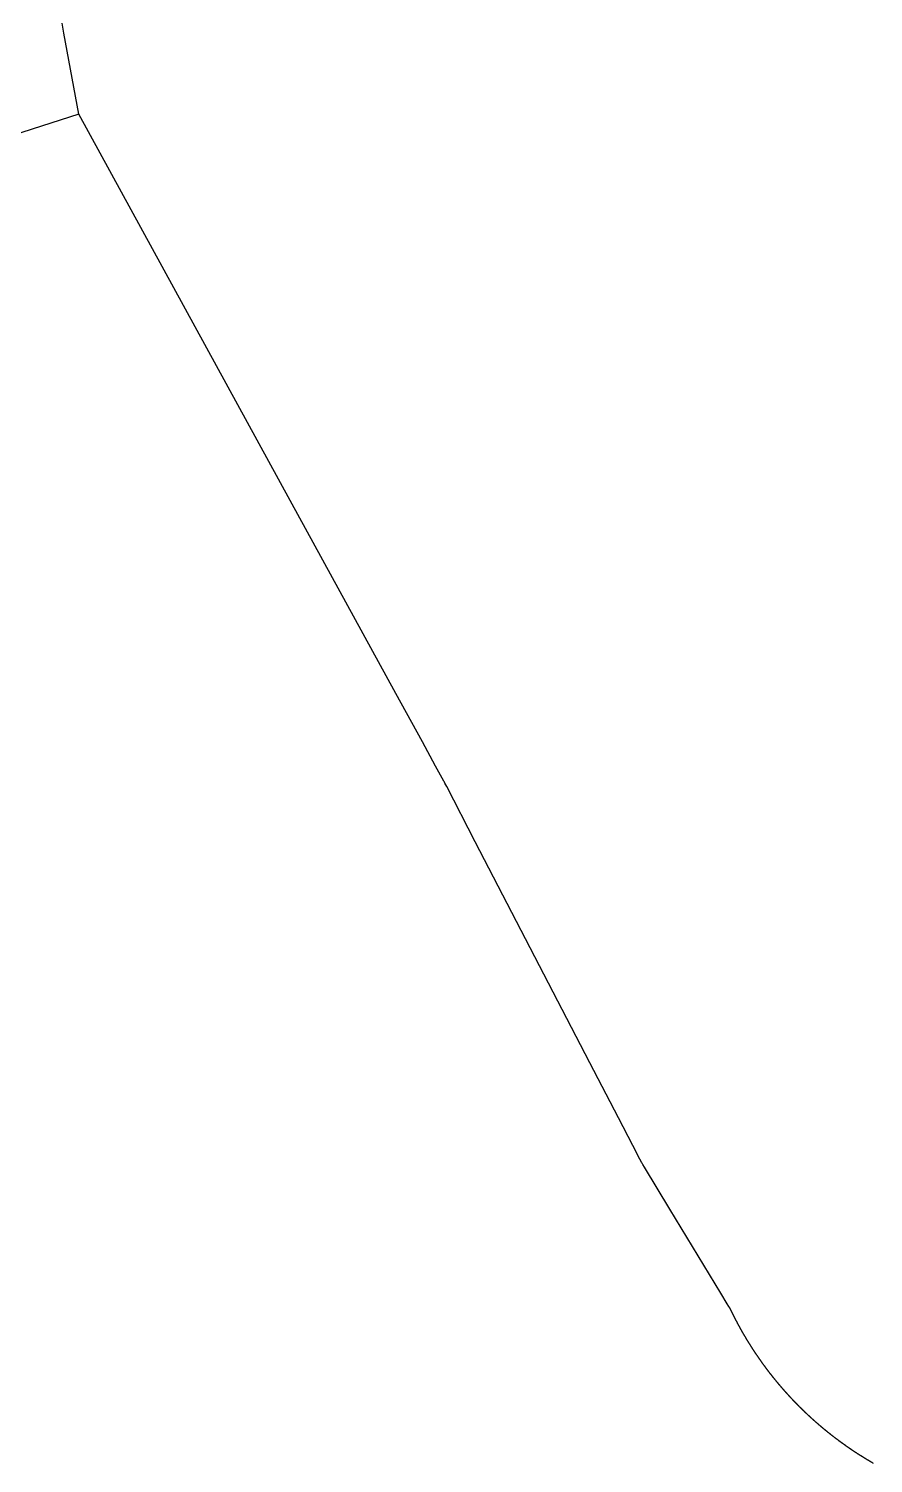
# Model space of a CAD drawing. Header units: millimetres. Extents: x 341926 to 344122, y 7366456 to 7369032.
# Drawn here: x 343673.2 to 343835.5, y 7367209.1 to 7367484.8 of the extents above; entities that cross this region are included whole.
import ezdxf

# ---------------------------------------------------------------- set-up
doc = ezdxf.new("R2010")
doc.units = ezdxf.units.MM
doc.layers.add('AVENIDA FRANCISCO FINCO - 29_12_20 - V16', color=7, linetype='Continuous')
doc.layers.add('ESTRADA DO MORRO GRANDE - 29_12_20 - V12', color=7, linetype='Continuous')

msp = doc.modelspace()

# ---------------------------------------------------------------- linework, layer by layer
at = {"layer": 'AVENIDA FRANCISCO FINCO - 29_12_20 - V16'}
msp.add_lwpolyline([(343682.81, 7367468.39), (343597.49, 7367441), (343553.59, 7367421.07), (343466.28, 7367371.82), (343449.14, 7367362.14), (343344.27, 7367315.88), (343331.78, 7367311.09), (343319.89, 7367307.07), (343304.7, 7367305.06), (343272.73, 7367303.63), (343246.01, 7367303.21), (343209.89, 7367296.79), (343191.81, 7367291.79), (343177.44, 7367285.94), (343167.25, 7367280.6), (343158, 7367273.13), (343151.43, 7367263.61), (343137.76, 7367240.69), (343129.78, 7367226.79), (343119.25, 7367213.66)], dxfattribs=at)
at = {"layer": 'ESTRADA DO MORRO GRANDE - 29_12_20 - V12'}
for points in [[(343682.81, 7367468.39), (343679.97, 7367483.95), (343679.61, 7367485.9)], [(343835.52, 7367209.05), (343835.49, 7367209.07), (343835.45, 7367209.09), (343835.42, 7367209.11), (343835.39, 7367209.13), (343835.35, 7367209.15), (343835.32, 7367209.17), (343835.29, 7367209.19), (343835.26, 7367209.2), (343835.22, 7367209.22), (343835.19, 7367209.24), (343835.16, 7367209.26), (343835.12, 7367209.28), (343835.09, 7367209.3), (343835.06, 7367209.32), (343835.02, 7367209.34), (343834.99, 7367209.36), (343834.96, 7367209.38), (343834.93, 7367209.4), (343834.89, 7367209.42), (343834.86, 7367209.44), (343834.83, 7367209.46), (343834.79, 7367209.48), (343834.76, 7367209.5), (343834.73, 7367209.52), (343834.69, 7367209.53), (343834.66, 7367209.55), (343834.63, 7367209.57), (343834.6, 7367209.59), (343834.56, 7367209.61), (343834.53, 7367209.63), (343834.5, 7367209.65), (343834.46, 7367209.67), (343834.43, 7367209.69), (343834.4, 7367209.71), (343834.37, 7367209.73), (343834.33, 7367209.75), (343834.3, 7367209.77), (343834.27, 7367209.79), (343834.23, 7367209.81), (343834.2, 7367209.83), (343834.17, 7367209.85), (343834.14, 7367209.87), (343834.1, 7367209.89), (343834.07, 7367209.91), (343834.04, 7367209.93), (343834.01, 7367209.95), (343833.97, 7367209.97), (343833.94, 7367209.99), (343833.91, 7367210.01), (343833.87, 7367210.03), (343833.84, 7367210.05), (343833.81, 7367210.07), (343833.78, 7367210.09), (343833.74, 7367210.11), (343833.71, 7367210.13), (343833.68, 7367210.15), (343833.65, 7367210.17), (343833.61, 7367210.19), (343833.58, 7367210.21), (343833.55, 7367210.23), (343833.52, 7367210.25), (343833.48, 7367210.27), (343833.45, 7367210.29), (343833.42, 7367210.31), (343833.39, 7367210.33), (343833.35, 7367210.35), (343833.32, 7367210.38), (343833.29, 7367210.4), (343833.26, 7367210.42), (343833.22, 7367210.44), (343833.19, 7367210.46), (343833.16, 7367210.48), (343833.13, 7367210.5), (343833.09, 7367210.52), (343833.06, 7367210.54), (343833.03, 7367210.56), (343833, 7367210.58), (343832.96, 7367210.6), (343832.93, 7367210.62), (343832.9, 7367210.64), (343832.87, 7367210.66), (343832.83, 7367210.68), (343832.8, 7367210.7), (343832.77, 7367210.72), (343832.74, 7367210.75), (343832.7, 7367210.77), (343832.67, 7367210.79), (343832.64, 7367210.81), (343832.61, 7367210.83), (343832.57, 7367210.85), (343832.54, 7367210.87), (343832.51, 7367210.89), (343832.48, 7367210.91), (343832.45, 7367210.93), (343832.41, 7367210.95), (343832.38, 7367210.98), (343832.35, 7367211), (343832.32, 7367211.02), (343832.28, 7367211.04), (343832.25, 7367211.06), (343832.22, 7367211.08), (343832.19, 7367211.1), (343832.16, 7367211.12), (343832.12, 7367211.14), (343832.09, 7367211.16), (343832.06, 7367211.19), (343832.03, 7367211.21), (343831.99, 7367211.23), (343831.96, 7367211.25), (343831.93, 7367211.27), (343831.9, 7367211.29), (343831.87, 7367211.31), (343831.83, 7367211.33), (343831.8, 7367211.36), (343831.77, 7367211.38), (343831.74, 7367211.4), (343831.71, 7367211.42), (343831.67, 7367211.44), (343831.64, 7367211.46), (343831.61, 7367211.48), (343831.58, 7367211.51), (343831.55, 7367211.53), (343831.51, 7367211.55), (343831.48, 7367211.57), (343831.45, 7367211.59), (343831.42, 7367211.61), (343831.39, 7367211.64), (343831.35, 7367211.66), (343831.32, 7367211.68), (343831.29, 7367211.7), (343831.26, 7367211.72), (343831.23, 7367211.74), (343831.19, 7367211.76), (343831.16, 7367211.79), (343831.13, 7367211.81), (343831.1, 7367211.83), (343831.07, 7367211.85), (343831.04, 7367211.87), (343831, 7367211.9), (343830.97, 7367211.92), (343830.94, 7367211.94), (343830.91, 7367211.96), (343830.88, 7367211.98), (343830.84, 7367212), (343830.81, 7367212.03), (343830.78, 7367212.05), (343830.75, 7367212.07), (343830.72, 7367212.09), (343830.69, 7367212.11), (343830.65, 7367212.14), (343830.62, 7367212.16), (343830.59, 7367212.18), (343830.56, 7367212.2), (343830.53, 7367212.22), (343830.5, 7367212.25), (343830.46, 7367212.27), (343830.43, 7367212.29), (343830.4, 7367212.31), (343830.37, 7367212.34), (343830.34, 7367212.36), (343830.31, 7367212.38), (343830.27, 7367212.4), (343830.24, 7367212.42), (343830.21, 7367212.45), (343830.18, 7367212.47), (343830.15, 7367212.49), (343830.12, 7367212.51), (343830.09, 7367212.54), (343830.05, 7367212.56), (343830.02, 7367212.58), (343829.99, 7367212.6), (343829.96, 7367212.63), (343829.93, 7367212.65), (343829.9, 7367212.67), (343829.87, 7367212.69), (343829.83, 7367212.72), (343829.8, 7367212.74), (343829.77, 7367212.76), (343829.74, 7367212.78), (343829.71, 7367212.81), (343829.68, 7367212.83), (343829.65, 7367212.85), (343829.61, 7367212.87), (343829.58, 7367212.9), (343829.55, 7367212.92), (343829.52, 7367212.94), (343829.49, 7367212.96), (343829.46, 7367212.99), (343829.43, 7367213.01), (343829.4, 7367213.03), (343829.36, 7367213.06), (343829.33, 7367213.08), (343829.3, 7367213.1), (343829.27, 7367213.12), (343829.24, 7367213.15), (343829.21, 7367213.17), (343829.18, 7367213.19), (343829.15, 7367213.22), (343829.11, 7367213.24), (343829.08, 7367213.26), (343829.05, 7367213.28), (343829.02, 7367213.31), (343828.99, 7367213.33), (343828.96, 7367213.35), (343828.93, 7367213.38), (343828.9, 7367213.4), (343828.87, 7367213.42), (343828.84, 7367213.45), (343828.8, 7367213.47), (343828.77, 7367213.49), (343828.74, 7367213.51), (343828.71, 7367213.54), (343828.68, 7367213.56), (343828.65, 7367213.58), (343828.62, 7367213.61), (343828.59, 7367213.63), (343828.56, 7367213.65), (343828.53, 7367213.68), (343828.49, 7367213.7), (343828.46, 7367213.72), (343828.43, 7367213.75), (343828.4, 7367213.77), (343828.37, 7367213.79), (343828.34, 7367213.82), (343828.31, 7367213.84), (343828.28, 7367213.86), (343828.25, 7367213.89), (343828.22, 7367213.91), (343828.19, 7367213.93), (343828.16, 7367213.96), (343828.12, 7367213.98), (343828.09, 7367214.01), (343828.06, 7367214.03), (343828.03, 7367214.05), (343828, 7367214.08), (343827.97, 7367214.1), (343827.94, 7367214.12), (343827.91, 7367214.15), (343827.88, 7367214.17), (343827.85, 7367214.19), (343827.82, 7367214.22), (343827.79, 7367214.24), (343827.76, 7367214.27), (343827.73, 7367214.29), (343827.7, 7367214.31), (343827.66, 7367214.34), (343827.63, 7367214.36), (343827.6, 7367214.38), (343827.57, 7367214.41), (343827.54, 7367214.43), (343827.51, 7367214.46), (343827.48, 7367214.48), (343827.45, 7367214.5), (343827.42, 7367214.53), (343827.39, 7367214.55), (343827.36, 7367214.58), (343827.33, 7367214.6), (343827.3, 7367214.62), (343827.27, 7367214.65), (343827.24, 7367214.67), (343827.21, 7367214.7), (343827.18, 7367214.72), (343827.15, 7367214.74), (343827.12, 7367214.77), (343827.09, 7367214.79), (343827.06, 7367214.82), (343827.03, 7367214.84), (343827, 7367214.86), (343826.97, 7367214.89), (343826.93, 7367214.91), (343826.9, 7367214.94), (343826.87, 7367214.96), (343826.84, 7367214.99), (343826.81, 7367215.01), (343826.78, 7367215.03), (343826.75, 7367215.06), (343826.72, 7367215.08), (343826.69, 7367215.11), (343826.66, 7367215.13), (343826.63, 7367215.16), (343826.6, 7367215.18), (343826.57, 7367215.21), (343826.54, 7367215.23), (343826.51, 7367215.25), (343826.48, 7367215.28), (343826.45, 7367215.3), (343826.42, 7367215.33), (343826.39, 7367215.35), (343826.36, 7367215.38), (343826.33, 7367215.4), (343826.3, 7367215.43), (343826.27, 7367215.45), (343826.24, 7367215.48), (343826.21, 7367215.5), (343826.18, 7367215.52), (343826.15, 7367215.55), (343826.12, 7367215.57), (343826.09, 7367215.6), (343826.06, 7367215.62), (343826.03, 7367215.65), (343826, 7367215.67), (343825.97, 7367215.7), (343825.94, 7367215.72), (343825.91, 7367215.75), (343825.88, 7367215.77), (343825.85, 7367215.8), (343825.82, 7367215.82), (343825.79, 7367215.85), (343825.76, 7367215.87), (343825.74, 7367215.9), (343825.71, 7367215.92), (343825.68, 7367215.95), (343825.65, 7367215.97), (343825.62, 7367216), (343825.59, 7367216.02), (343825.56, 7367216.05), (343825.53, 7367216.07), (343825.5, 7367216.1), (343825.47, 7367216.12), (343825.44, 7367216.15), (343825.41, 7367216.17), (343825.38, 7367216.2), (343825.35, 7367216.22), (343825.32, 7367216.25), (343825.29, 7367216.27), (343825.26, 7367216.3), (343825.23, 7367216.32), (343825.2, 7367216.35), (343825.17, 7367216.37), (343825.14, 7367216.4), (343825.11, 7367216.42), (343825.08, 7367216.45), (343825.06, 7367216.48), (343825.03, 7367216.5), (343825, 7367216.53), (343824.97, 7367216.55), (343824.94, 7367216.58), (343824.91, 7367216.6), (343824.88, 7367216.63), (343824.85, 7367216.65), (343824.82, 7367216.68), (343824.79, 7367216.7), (343824.76, 7367216.73), (343824.73, 7367216.76), (343824.7, 7367216.78), (343824.67, 7367216.81), (343824.64, 7367216.83), (343824.62, 7367216.86), (343824.59, 7367216.88), (343824.56, 7367216.91), (343824.53, 7367216.93), (343824.5, 7367216.96), (343824.47, 7367216.99), (343824.44, 7367217.01), (343824.41, 7367217.04), (343824.38, 7367217.06), (343824.35, 7367217.09), (343824.32, 7367217.11), (343824.3, 7367217.14), (343824.27, 7367217.17), (343824.24, 7367217.19), (343824.21, 7367217.22), (343824.18, 7367217.24), (343824.15, 7367217.27), (343824.12, 7367217.3), (343824.09, 7367217.32), (343824.06, 7367217.35), (343824.03, 7367217.37), (343824.01, 7367217.4), (343823.98, 7367217.43), (343823.95, 7367217.45), (343823.92, 7367217.48), (343823.89, 7367217.5), (343823.86, 7367217.53), (343823.83, 7367217.56), (343823.8, 7367217.58), (343823.77, 7367217.61), (343823.75, 7367217.63), (343823.72, 7367217.66), (343823.69, 7367217.69), (343823.66, 7367217.71), (343823.63, 7367217.74), (343823.6, 7367217.76), (343823.57, 7367217.79), (343823.54, 7367217.82), (343823.52, 7367217.84), (343823.49, 7367217.87), (343823.46, 7367217.9), (343823.43, 7367217.92), (343823.4, 7367217.95), (343823.37, 7367217.97), (343823.34, 7367218), (343823.32, 7367218.03), (343823.29, 7367218.05), (343823.26, 7367218.08), (343823.23, 7367218.11), (343823.2, 7367218.13), (343823.17, 7367218.16), (343823.14, 7367218.19), (343823.12, 7367218.21), (343823.09, 7367218.24), (343823.06, 7367218.26), (343823.03, 7367218.29), (343823, 7367218.32), (343822.97, 7367218.34), (343822.95, 7367218.37), (343822.92, 7367218.4), (343822.89, 7367218.42), (343822.86, 7367218.45), (343822.83, 7367218.48), (343822.8, 7367218.5), (343822.78, 7367218.53), (343822.75, 7367218.56), (343822.72, 7367218.58), (343822.69, 7367218.61), (343822.66, 7367218.64), (343822.64, 7367218.66), (343822.61, 7367218.69), (343822.58, 7367218.72), (343822.55, 7367218.74), (343822.52, 7367218.77), (343822.49, 7367218.8), (343822.47, 7367218.83), (343822.44, 7367218.85), (343822.41, 7367218.88), (343822.38, 7367218.91), (343822.35, 7367218.93), (343822.33, 7367218.96), (343822.3, 7367218.99), (343822.27, 7367219.01), (343822.24, 7367219.04), (343822.21, 7367219.07), (343822.19, 7367219.09), (343822.16, 7367219.12), (343822.13, 7367219.15), (343822.1, 7367219.18), (343822.07, 7367219.2), (343822.05, 7367219.23), (343822.02, 7367219.26), (343821.99, 7367219.28), (343821.96, 7367219.31), (343821.93, 7367219.34), (343821.91, 7367219.37), (343821.88, 7367219.39), (343821.85, 7367219.42), (343821.82, 7367219.45), (343821.8, 7367219.47), (343821.77, 7367219.5), (343821.74, 7367219.53), (343821.71, 7367219.56), (343821.69, 7367219.58), (343821.66, 7367219.61), (343821.63, 7367219.64), (343821.6, 7367219.67), (343821.57, 7367219.69), (343821.55, 7367219.72), (343821.52, 7367219.75), (343821.49, 7367219.77), (343821.46, 7367219.8), (343821.44, 7367219.83), (343821.41, 7367219.86), (343821.38, 7367219.88), (343821.35, 7367219.91), (343821.33, 7367219.94), (343821.3, 7367219.97), (343821.27, 7367219.99), (343821.24, 7367220.02), (343821.22, 7367220.05), (343821.19, 7367220.08), (343821.16, 7367220.1), (343821.13, 7367220.13), (343821.11, 7367220.16), (343821.08, 7367220.19), (343821.05, 7367220.22), (343821.03, 7367220.24), (343821, 7367220.27), (343820.97, 7367220.3), (343820.94, 7367220.33), (343820.92, 7367220.35), (343820.89, 7367220.38), (343820.86, 7367220.41), (343820.84, 7367220.44), (343820.81, 7367220.47), (343820.78, 7367220.49), (343820.75, 7367220.52), (343820.73, 7367220.55), (343820.7, 7367220.58), (343820.67, 7367220.6), (343820.65, 7367220.63), (343820.62, 7367220.66), (343820.59, 7367220.69), (343820.56, 7367220.72), (343820.54, 7367220.74), (343820.51, 7367220.77), (343820.48, 7367220.8), (343820.46, 7367220.83), (343820.43, 7367220.86), (343820.4, 7367220.88), (343820.38, 7367220.91), (343820.35, 7367220.94), (343820.32, 7367220.97), (343820.29, 7367221), (343820.27, 7367221.02), (343820.24, 7367221.05), (343820.21, 7367221.08), (343820.19, 7367221.11), (343820.16, 7367221.14), (343820.13, 7367221.16), (343820.11, 7367221.19), (343820.08, 7367221.22), (343820.05, 7367221.25), (343820.03, 7367221.28), (343820, 7367221.31), (343819.97, 7367221.33), (343819.95, 7367221.36), (343819.92, 7367221.39), (343819.89, 7367221.42), (343819.87, 7367221.45), (343819.84, 7367221.48), (343819.81, 7367221.5), (343819.79, 7367221.53), (343819.76, 7367221.56), (343819.73, 7367221.59), (343819.71, 7367221.62), (343819.68, 7367221.65), (343819.65, 7367221.67), (343819.63, 7367221.7), (343819.6, 7367221.73), (343819.58, 7367221.76), (343819.55, 7367221.79), (343819.52, 7367221.82), (343819.5, 7367221.85), (343819.47, 7367221.87), (343819.44, 7367221.9), (343819.42, 7367221.93), (343819.39, 7367221.96), (343819.36, 7367221.99), (343819.34, 7367222.02), (343819.31, 7367222.05), (343819.29, 7367222.07), (343819.26, 7367222.1), (343819.23, 7367222.13), (343819.21, 7367222.16), (343819.18, 7367222.19), (343819.15, 7367222.22), (343819.13, 7367222.25), (343819.1, 7367222.28), (343819.08, 7367222.3), (343819.05, 7367222.33), (343819.02, 7367222.36), (343819, 7367222.39), (343818.97, 7367222.42), (343818.95, 7367222.45), (343818.92, 7367222.48), (343818.89, 7367222.51), (343818.87, 7367222.53), (343818.84, 7367222.56), (343818.82, 7367222.59), (343818.79, 7367222.62), (343818.76, 7367222.65), (343818.74, 7367222.68), (343818.71, 7367222.71), (343818.69, 7367222.74), (343818.66, 7367222.77), (343818.64, 7367222.79), (343818.61, 7367222.82), (343818.58, 7367222.85), (343818.56, 7367222.88), (343818.53, 7367222.91), (343818.51, 7367222.94), (343818.48, 7367222.97), (343818.45, 7367223), (343818.43, 7367223.03), (343818.4, 7367223.06), (343818.38, 7367223.09), (343818.35, 7367223.11), (343818.33, 7367223.14), (343818.3, 7367223.17), (343818.28, 7367223.2), (343818.25, 7367223.23), (343818.22, 7367223.26), (343818.2, 7367223.29), (343818.17, 7367223.32), (343818.15, 7367223.35), (343818.12, 7367223.38), (343818.1, 7367223.41), (343818.07, 7367223.44), (343818.05, 7367223.47), (343818.02, 7367223.5), (343818, 7367223.52), (343817.97, 7367223.55), (343817.94, 7367223.58), (343817.92, 7367223.61), (343817.89, 7367223.64), (343817.87, 7367223.67), (343817.84, 7367223.7), (343817.82, 7367223.73), (343817.79, 7367223.76), (343817.77, 7367223.79), (343817.74, 7367223.82), (343817.72, 7367223.85), (343817.69, 7367223.88), (343817.67, 7367223.91), (343817.64, 7367223.94), (343817.62, 7367223.97), (343817.59, 7367224), (343817.57, 7367224.03), (343817.54, 7367224.06), (343817.52, 7367224.08), (343817.49, 7367224.11), (343817.47, 7367224.14), (343817.44, 7367224.17), (343817.42, 7367224.2), (343817.39, 7367224.23), (343817.37, 7367224.26), (343817.34, 7367224.29), (343817.32, 7367224.32), (343817.29, 7367224.35), (343817.27, 7367224.38), (343817.24, 7367224.41), (343817.22, 7367224.44), (343817.19, 7367224.47), (343817.17, 7367224.5), (343817.14, 7367224.53), (343817.12, 7367224.56), (343817.09, 7367224.59), (343817.07, 7367224.62), (343817.04, 7367224.65), (343817.02, 7367224.68), (343816.99, 7367224.71), (343816.97, 7367224.74), (343816.94, 7367224.77), (343816.92, 7367224.8), (343816.9, 7367224.83), (343816.87, 7367224.86), (343816.85, 7367224.89), (343816.82, 7367224.92), (343816.8, 7367224.95), (343816.77, 7367224.98), (343816.75, 7367225.01), (343816.72, 7367225.04), (343816.7, 7367225.07), (343816.67, 7367225.1), (343816.65, 7367225.13), (343816.63, 7367225.16), (343816.6, 7367225.19), (343816.58, 7367225.22), (343816.55, 7367225.25), (343816.53, 7367225.28), (343816.5, 7367225.31), (343816.48, 7367225.34), (343816.46, 7367225.37), (343816.43, 7367225.4), (343816.41, 7367225.43), (343816.38, 7367225.46), (343816.36, 7367225.49), (343816.33, 7367225.52), (343816.31, 7367225.55), (343816.29, 7367225.58), (343816.26, 7367225.61), (343816.24, 7367225.64), (343816.21, 7367225.67), (343816.19, 7367225.7), (343816.17, 7367225.73), (343816.14, 7367225.76), (343816.12, 7367225.79), (343816.09, 7367225.82), (343816.07, 7367225.86), (343816.04, 7367225.89), (343816.02, 7367225.92), (343816, 7367225.95), (343815.97, 7367225.98), (343815.95, 7367226.01), (343815.93, 7367226.04), (343815.9, 7367226.07), (343815.88, 7367226.1), (343815.85, 7367226.13), (343815.83, 7367226.16), (343815.81, 7367226.19), (343815.78, 7367226.22), (343815.76, 7367226.25), (343815.73, 7367226.28), (343815.71, 7367226.31), (343815.69, 7367226.34), (343815.66, 7367226.37), (343815.64, 7367226.4), (343815.62, 7367226.44), (343815.59, 7367226.47), (343815.57, 7367226.5), (343815.55, 7367226.53), (343815.52, 7367226.56), (343815.5, 7367226.59), (343815.47, 7367226.62), (343815.45, 7367226.65), (343815.43, 7367226.68), (343815.4, 7367226.71), (343815.38, 7367226.74), (343815.36, 7367226.77), (343815.33, 7367226.8), (343815.31, 7367226.83), (343815.29, 7367226.86), (343815.26, 7367226.9), (343815.24, 7367226.93), (343815.22, 7367226.96), (343815.19, 7367226.99), (343815.17, 7367227.02), (343815.15, 7367227.05), (343815.12, 7367227.08), (343815.1, 7367227.11), (343815.08, 7367227.14), (343815.05, 7367227.17), (343815.03, 7367227.2), (343815.01, 7367227.24), (343814.98, 7367227.27), (343814.96, 7367227.3), (343814.94, 7367227.33), (343814.91, 7367227.36), (343814.89, 7367227.39), (343814.87, 7367227.42), (343814.85, 7367227.45), (343814.82, 7367227.48), (343814.8, 7367227.51), (343814.78, 7367227.55), (343814.75, 7367227.58), (343814.73, 7367227.61), (343814.71, 7367227.64), (343814.68, 7367227.67), (343814.66, 7367227.7), (343814.64, 7367227.73), (343814.62, 7367227.76), (343814.59, 7367227.79), (343814.57, 7367227.83), (343814.55, 7367227.86), (343814.52, 7367227.89), (343814.5, 7367227.92), (343814.48, 7367227.95), (343814.46, 7367227.98), (343814.43, 7367228.01), (343814.41, 7367228.04), (343814.39, 7367228.07), (343814.37, 7367228.11), (343814.34, 7367228.14), (343814.32, 7367228.17), (343814.3, 7367228.2), (343814.28, 7367228.23), (343814.25, 7367228.26), (343814.23, 7367228.29), (343814.21, 7367228.33), (343814.19, 7367228.36), (343814.16, 7367228.39), (343814.14, 7367228.42), (343814.12, 7367228.45), (343814.1, 7367228.48), (343814.07, 7367228.51), (343814.05, 7367228.55), (343814.03, 7367228.58), (343814.01, 7367228.61), (343813.98, 7367228.64), (343813.96, 7367228.67), (343813.94, 7367228.7), (343813.92, 7367228.73), (343813.89, 7367228.77), (343813.87, 7367228.8), (343813.85, 7367228.83), (343813.83, 7367228.86), (343813.81, 7367228.89), (343813.78, 7367228.92), (343813.76, 7367228.95), (343813.74, 7367228.99), (343813.72, 7367229.02), (343813.69, 7367229.05), (343813.67, 7367229.08), (343813.65, 7367229.11), (343813.63, 7367229.14), (343813.61, 7367229.18), (343813.58, 7367229.21), (343813.56, 7367229.24), (343813.54, 7367229.27), (343813.52, 7367229.3), (343813.5, 7367229.33), (343813.47, 7367229.37), (343813.45, 7367229.4), (343813.43, 7367229.43), (343813.41, 7367229.46), (343813.39, 7367229.49), (343813.37, 7367229.52), (343813.34, 7367229.56), (343813.32, 7367229.59), (343813.3, 7367229.62), (343813.28, 7367229.65), (343813.26, 7367229.68), (343813.24, 7367229.72), (343813.21, 7367229.75), (343813.19, 7367229.78), (343813.17, 7367229.81), (343813.15, 7367229.84), (343813.13, 7367229.87), (343813.11, 7367229.91), (343813.08, 7367229.94), (343813.06, 7367229.97), (343813.04, 7367230), (343813.02, 7367230.03), (343813, 7367230.07), (343812.98, 7367230.1), (343812.96, 7367230.13), (343812.93, 7367230.16), (343812.91, 7367230.19), (343812.89, 7367230.23), (343812.87, 7367230.26), (343812.85, 7367230.29), (343812.83, 7367230.32), (343812.81, 7367230.35), (343812.78, 7367230.39), (343812.76, 7367230.42), (343812.74, 7367230.45), (343812.72, 7367230.48), (343812.7, 7367230.51), (343812.68, 7367230.55), (343812.66, 7367230.58), (343812.64, 7367230.61), (343812.61, 7367230.64), (343812.59, 7367230.67), (343812.57, 7367230.71), (343812.55, 7367230.74), (343812.53, 7367230.77), (343812.51, 7367230.8), (343812.49, 7367230.84), (343812.47, 7367230.87), (343812.45, 7367230.9), (343812.43, 7367230.93), (343812.4, 7367230.96), (343812.38, 7367231), (343812.36, 7367231.03), (343812.34, 7367231.06), (343812.32, 7367231.09), (343812.3, 7367231.13), (343812.28, 7367231.16), (343812.26, 7367231.19), (343812.24, 7367231.22), (343812.22, 7367231.25), (343812.2, 7367231.29), (343812.18, 7367231.32), (343812.15, 7367231.35), (343812.13, 7367231.38), (343812.11, 7367231.42), (343812.09, 7367231.45), (343812.07, 7367231.48), (343812.05, 7367231.51), (343812.03, 7367231.55), (343812.01, 7367231.58), (343811.99, 7367231.61), (343811.97, 7367231.64), (343811.95, 7367231.68), (343811.93, 7367231.71), (343811.91, 7367231.74), (343811.89, 7367231.77), (343811.87, 7367231.8), (343811.85, 7367231.84), (343811.83, 7367231.87), (343811.81, 7367231.9), (343811.79, 7367231.93), (343811.76, 7367231.97), (343811.74, 7367232), (343811.72, 7367232.03), (343811.7, 7367232.06), (343811.68, 7367232.1), (343811.66, 7367232.13), (343811.64, 7367232.16), (343811.62, 7367232.2), (343811.6, 7367232.23), (343811.58, 7367232.26), (343811.56, 7367232.29), (343811.54, 7367232.33), (343811.52, 7367232.36), (343811.5, 7367232.39), (343811.48, 7367232.42), (343811.46, 7367232.46), (343811.44, 7367232.49), (343811.42, 7367232.52), (343811.4, 7367232.55), (343811.38, 7367232.59), (343811.36, 7367232.62), (343811.34, 7367232.65), (343811.32, 7367232.68), (343811.3, 7367232.72), (343811.28, 7367232.75), (343811.26, 7367232.78), (343811.24, 7367232.82), (343811.22, 7367232.85), (343811.2, 7367232.88), (343811.18, 7367232.91), (343811.16, 7367232.95), (343811.14, 7367232.98), (343811.12, 7367233.01), (343811.1, 7367233.05), (343811.09, 7367233.08), (343811.07, 7367233.11), (343811.05, 7367233.14), (343811.03, 7367233.18), (343811.01, 7367233.21), (343810.99, 7367233.24), (343810.97, 7367233.28), (343810.95, 7367233.31), (343810.93, 7367233.34), (343810.91, 7367233.37), (343810.89, 7367233.41), (343810.87, 7367233.44), (343810.85, 7367233.47), (343810.83, 7367233.51), (343810.81, 7367233.54), (343810.79, 7367233.57), (343810.77, 7367233.6), (343810.75, 7367233.64), (343810.73, 7367233.67), (343810.72, 7367233.7), (343810.7, 7367233.74), (343810.68, 7367233.77), (343810.66, 7367233.8), (343810.64, 7367233.84), (343810.62, 7367233.87), (343810.6, 7367233.9), (343810.58, 7367233.93), (343810.56, 7367233.97), (343810.54, 7367234), (343810.52, 7367234.03), (343810.5, 7367234.07), (343810.49, 7367234.1), (343810.47, 7367234.13), (343810.45, 7367234.17), (343810.43, 7367234.2), (343810.41, 7367234.23), (343810.39, 7367234.27), (343810.37, 7367234.3), (343810.35, 7367234.33), (343810.33, 7367234.36), (343810.32, 7367234.4), (343810.3, 7367234.43), (343810.28, 7367234.46), (343810.26, 7367234.5), (343810.24, 7367234.53), (343810.22, 7367234.56), (343810.2, 7367234.6), (343810.18, 7367234.63), (343810.16, 7367234.66), (343810.15, 7367234.7), (343810.13, 7367234.73), (343810.11, 7367234.76), (343810.09, 7367234.8), (343810.07, 7367234.83), (343810.05, 7367234.86), (343810.03, 7367234.9), (343810.02, 7367234.93), (343810, 7367234.96), (343809.98, 7367235), (343809.96, 7367235.03), (343809.94, 7367235.06), (343809.92, 7367235.1), (343809.91, 7367235.13), (343809.89, 7367235.16), (343809.87, 7367235.2), (343809.85, 7367235.23), (343809.83, 7367235.26), (343809.81, 7367235.3), (343809.79, 7367235.33), (343809.78, 7367235.36), (343809.76, 7367235.4), (343809.74, 7367235.43), (343809.72, 7367235.46), (343809.7, 7367235.5), (343809.69, 7367235.53), (343809.67, 7367235.56), (343809.65, 7367235.6), (343809.63, 7367235.63), (343809.61, 7367235.66), (343809.59, 7367235.7), (343809.58, 7367235.73), (343809.56, 7367235.76), (343809.54, 7367235.8), (343809.52, 7367235.83), (343809.5, 7367235.86), (343809.49, 7367235.9), (343809.47, 7367235.93), (343809.45, 7367235.96), (343809.43, 7367236), (343809.42, 7367236.03), (343809.4, 7367236.07), (343809.38, 7367236.1), (343809.36, 7367236.13), (343809.34, 7367236.17), (343809.33, 7367236.2), (343809.31, 7367236.23), (343809.29, 7367236.27), (343809.27, 7367236.3), (343809.26, 7367236.33), (343809.24, 7367236.37), (343809.22, 7367236.4), (343809.2, 7367236.43), (343809.18, 7367236.47), (343809.17, 7367236.5), (343809.15, 7367236.54), (343809.13, 7367236.57), (343809.11, 7367236.6), (343809.1, 7367236.64), (343809.08, 7367236.67), (343809.06, 7367236.7), (343809.04, 7367236.74), (343809.03, 7367236.77), (343809.01, 7367236.8), (343808.99, 7367236.84), (343808.97, 7367236.87), (343808.96, 7367236.91), (343808.94, 7367236.94), (343808.92, 7367236.97), (343808.91, 7367237.01), (343808.89, 7367237.04), (343808.87, 7367237.07), (343808.85, 7367237.11), (343808.84, 7367237.14), (343808.82, 7367237.18), (343808.8, 7367237.21), (343808.79, 7367237.24), (343808.77, 7367237.28), (343808.75, 7367237.31), (343808.73, 7367237.34), (343808.72, 7367237.38), (343808.7, 7367237.41), (343808.68, 7367237.45), (343808.67, 7367237.48), (343808.65, 7367237.51), (343808.63, 7367237.55), (343808.61, 7367237.58), (343808.6, 7367237.61), (343808.58, 7367237.65), (343808.56, 7367237.68), (343808.55, 7367237.72), (343808.53, 7367237.75), (343808.51, 7367237.78), (343808.5, 7367237.82), (343808.48, 7367237.85), (343808.46, 7367237.89), (343808.45, 7367237.92), (343808.43, 7367237.95), (343808.41, 7367237.99), (343808.4, 7367238.02), (343808.38, 7367238.06), (343808.36, 7367238.09), (343808.35, 7367238.12), (343808.33, 7367238.16), (343808.31, 7367238.19), (343808.3, 7367238.22), (343808.28, 7367238.26), (343808.26, 7367238.29), (343808.25, 7367238.33), (343808.23, 7367238.36), (343808.21, 7367238.39), (343808.2, 7367238.43), (343808.18, 7367238.46), (343808.16, 7367238.5), (343808.15, 7367238.53), (343808.13, 7367238.56), (343808.12, 7367238.6), (343808.1, 7367238.63), (343808.08, 7367238.67), (343808.07, 7367238.7), (343808.05, 7367238.73), (343808.05, 7367238.74), (343808.05, 7367238.74), (343808.05, 7367238.74), (343808.05, 7367238.74), (343808.05, 7367238.74), (343808.05, 7367238.74), (343808.05, 7367238.74), (343808.04, 7367238.75), (343808.03, 7367238.77), (343807.99, 7367238.83), (343807.92, 7367238.96), (343807.76, 7367239.21), (343807.46, 7367239.71), (343806.23, 7367241.74), (343796.43, 7367257.9), (343791.53, 7367265.98), (343791.22, 7367266.49), (343791.15, 7367266.61), (343791.11, 7367266.68), (343791.11, 7367266.68), (343791.11, 7367266.68), (343791.11, 7367266.68), (343791.11, 7367266.68), (343791.11, 7367266.68), (343791.1, 7367266.69), (343791.1, 7367266.7), (343791.09, 7367266.72), (343791.07, 7367266.76), (343791.02, 7367266.84), (343790.68, 7367267.5), (343789.3, 7367270.16), (343786.55, 7367275.46), (343781.05, 7367286.07), (343759.03, 7367328.52), (343753.53, 7367339.13), (343753.18, 7367339.8), (343753.1, 7367339.96), (343753.06, 7367340.05), (343753.05, 7367340.05), (343753.05, 7367340.05), (343753.05, 7367340.05), (343753.05, 7367340.05), (343753.05, 7367340.05), (343753.05, 7367340.06), (343753.04, 7367340.08), (343753.02, 7367340.12), (343752.98, 7367340.19), (343752.66, 7367340.77), (343751.39, 7367343.09), (343748.85, 7367347.73), (343743.77, 7367357.01), (343723.45, 7367394.14), (343682.81, 7367468.39)]]:
    msp.add_lwpolyline(points, dxfattribs=at)

doc.saveas('drawing.dxf')
